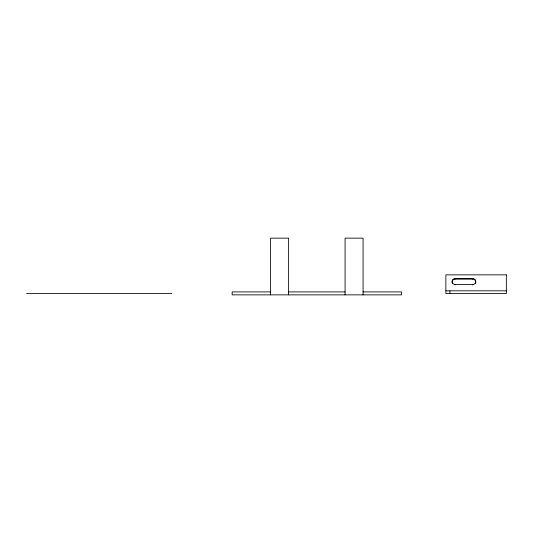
<?xml version="1.0" encoding="UTF-8"?>
<svg xmlns="http://www.w3.org/2000/svg" width="533" height="533" viewBox="0 0 533 533"><rect width="100%" height="100%" fill="white"/><g stroke="black" fill="none" stroke-linecap="round" stroke-linejoin="round"><path stroke-width="0.8" d="M455.069 278.586L472.811 278.586A2.958 2.925 0 0 1 475.762 281.511A2.958 2.925 0 0 1 472.811 284.442L455.069 284.442A2.958 2.925 0 0 1 452.111 281.511A2.958 2.925 0 0 1 455.069 278.586L455.069 279.145A2.958 2.925 0 0 0 452.504 283.536M455.069 279.145L472.811 279.145A2.958 2.925 0 0 1 475.762 282.07M445.868 290.825L506.35 290.825M270.604 291.904L232.161 291.904L232.161 294.862L401.516 294.862L401.516 291.904L363.073 291.904M288.613 291.904L345.064 291.904M26.65 293.516L171.806 293.516M472.811 278.586L472.811 279.145M472.811 284.442L472.811 285.002M455.069 284.442L455.069 285.002M449.899 290.825L449.899 293.516M363.073 294.862L363.073 238.138L345.064 238.138L345.064 294.862M288.613 294.862L288.613 238.138L270.604 238.138L270.604 294.862M475.663 282.83A2.958 2.925 0 0 1 475.369 283.536M506.35 274.855L445.868 274.855L445.868 293.516L506.35 293.516L506.35 274.855"/></g></svg>
